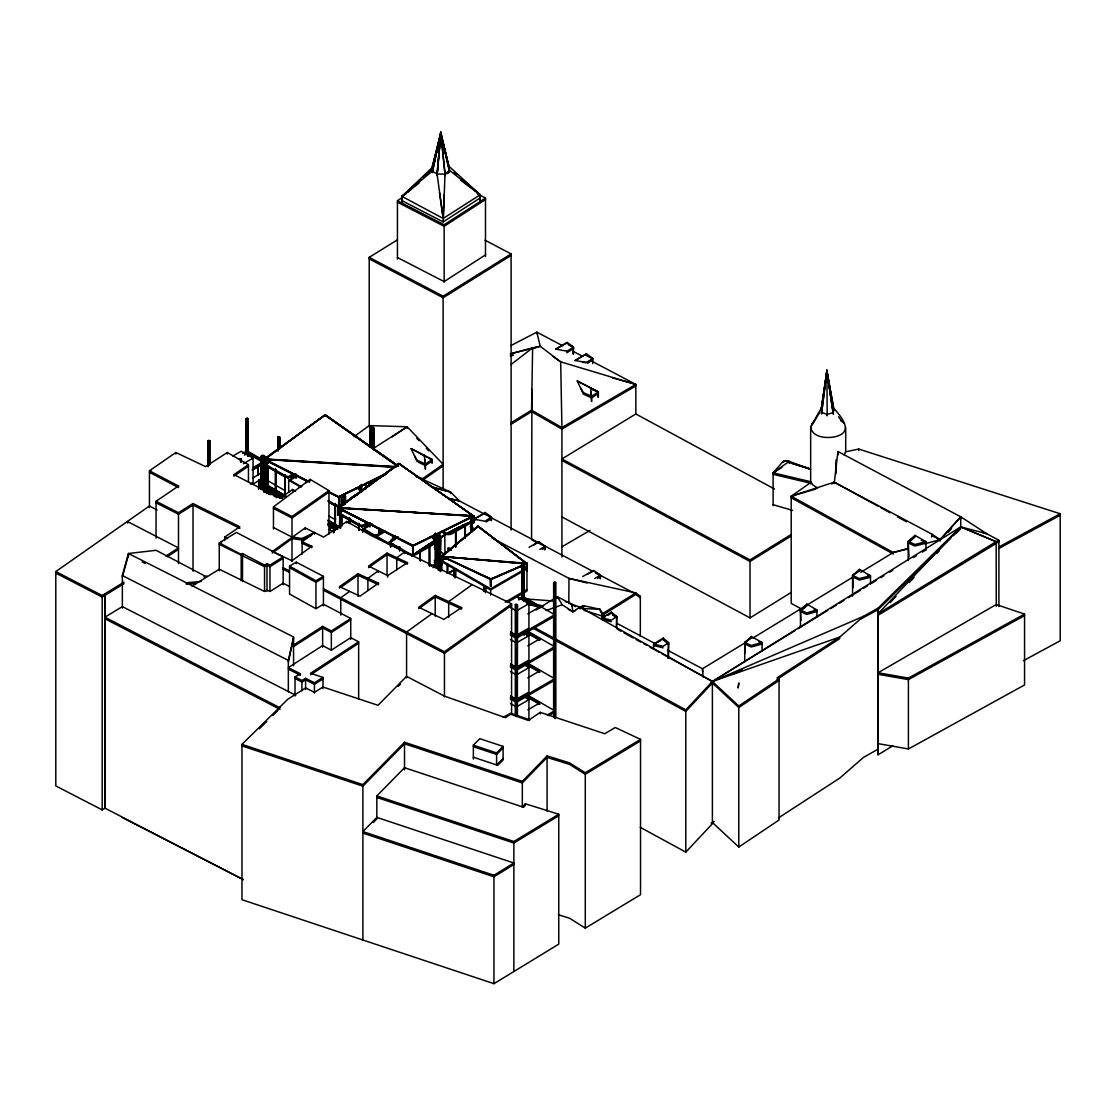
<?xml version="1.0" encoding="UTF-8"?>
<svg xmlns="http://www.w3.org/2000/svg" width="1116" height="1116" viewBox="0 0 1116 1116"><rect width="100%" height="100%" fill="white"/><g stroke="black" fill="none" stroke-linecap="round" stroke-linejoin="round"><path stroke-width="1.5" d="M892.856 745.795L878.083 754.779L878.083 613.744L960.75 526.891L960.778 516.82L837.921 451.492L834.182 483.688M537.354 542.976L531.565 539.67L531.927 389.345M511.114 422.755L531.565 410.172L532.625 347.885L540.214 346.295L560.664 361.835L635.841 384.42L635.841 413.799M260.516 488.738L261.186 456.165L262.957 455.161L264.729 456.207L262.957 457.211L261.186 456.165M261.046 489.478L261.716 455.44M262.302 489.798L262.957 457.211M263.516 491.221L264.213 455.481M263.767 489.91L264.576 457.114L265.455 457.337L264.576 457.114M264.004 492.226L264.576 457.532M264.241 491.919L264.938 457.03M264.604 491.835L265.301 457.128M341.161 505.883L341.37 495.602L343.142 494.597L344.928 495.644L344.23 504.948M341.677 506.622L341.37 495.602M342.975 505.227L343.142 496.648L344.398 496.369M344.481 503.623L345.123 496.467L345.541 501.921M344.746 504.223L344.76 496.55M344.983 503.93L345.123 496.467M345.346 503.846L345.486 496.564M369.703 446.456L370.08 427.595L371.851 426.577L373.637 427.637L373.316 443.066M370.219 447.181L370.61 426.87M371.475 447.502L371.851 428.642L373.637 427.637M372.73 447.223L373.107 428.363M373.051 449.539L373.832 428.46L373.93 449.343M373.414 449.622L373.832 428.46M373.776 449.553L374.195 428.544M436.105 567.04L436.747 536.182L438.518 535.178L440.29 536.224L439.104 569.523M436.593 568.044L436.747 536.182M437.877 568.1L438.518 537.228L439.774 536.949M439.467 570.136L440.136 537.131L441.001 537.354L440.136 537.131M439.578 570.527L439.648 567.095M439.83 570.22L440.499 537.047M440.304 571.643L440.862 537.145M616.297 627.08L616.716 616.646L611.47 612.07L602.012 617.873L602.012 619.394L611.373 621.738M443.191 221.945L445.019 174.096L440.792 132.316L431.906 169.339L426.912 174.096M667.94 658.342L668.568 642.677L663.225 638.115L653.585 644.016L653.585 649.205M447.265 173.719L449.511 171.836L449.05 166.34L440.792 133.836L431.906 167.805L401.983 196.402L443.191 218.457L444.21 194.463M491.249 520.6L491.431 517.126L485.251 512.509L473.812 519.149L484.944 521.214L491.431 517.126L484.079 513.695L477.592 517.336M544.803 549.686L544.985 546.24L538.902 541.623L529.054 547.328M573.066 353.967L573.457 347.09L567.277 342.473L555.824 349.113L566.97 351.177L573.457 347.09L568.811 344.774M527.282 563.636L441.545 556.549L526.989 563.273L527.282 570.499M600.171 578.59L600.408 575.145L593.81 570.443L582.692 576.526M431.92 462.959L432.171 459.527L411.079 448.604L417.217 461.773M597.981 397.087L598.357 391.869L577.251 380.961L583.417 394.115L591.62 397.868L598.357 393.39M266.487 487.887L266.347 463.768M449.288 169.088L440.792 132.316L437.081 175.533M437.221 173.859L440.792 133.836L448.66 166.242M480.159 200.043L480.159 194.812L449.511 170.302L440.792 133.836L437.081 174.012L443.191 218.457L480.159 194.812L449.05 166.34L449.05 167.86M479.671 200.029L480.159 194.812L462.01 179.09M275.429 493.537L275.429 469.25M833.303 412.655L833.75 408.33L826.886 370.303L821.278 409.767L826.886 371.823L833.75 409.865L826.886 371.823L821.278 408.247L821.571 413.994L826.886 370.303L833.303 414.189L826.886 371.823L821.571 412.474L827.179 414.343L833.303 412.655L826.886 371.823M338.413 508.31L412.599 546.059L412.948 545.403L338.204 507.71L473.658 516.345L399.123 463.503L338.036 508.101L399.123 464.116M398.705 463.503L473.756 516.164L412.753 546.045L337.939 508.157L473.7 515.704L473.728 522.999L473.812 516.01L412.948 545.403M439.857 138.886L440.792 132.316L449.511 170.302L445.019 174.096L437.081 174.012L432.185 171.194L431.906 167.805M445.019 174.096L440.792 133.836L440.095 138.775L440.792 133.836L449.511 171.836L445.019 174.096L445.019 175.617M490.984 579.26L441.615 556.284L490.914 579.106L490.984 586.123M441.099 135.678L440.792 132.316L432.185 172.715L440.792 133.836L431.906 169.339L423.173 177.235M288.346 691.906L288.346 660.435L293.564 636.971L128.424 553.494L122.355 575.507L122.355 608.122M288.346 661.955L293.564 638.505M507.292 602.417L526.947 591.075L526.989 563.273L490.482 579.595L490.817 578.925L441.978 556.061M833.75 408.33C843.194 418.667 853.935 432.827 834.224 436.942C825.854 438.462 811.904 437.305 810.662 426.689L821.278 408.247M440.792 133.836L432.185 171.194L401.983 196.402L401.983 202.191M385.731 474.426L338.594 497.108L388.507 472.249M328.006 491.765L338.692 496.634M441.587 556.103L490.677 579.581L527.212 563.789L477.885 525.999L441.587 556.103L442.145 563.259M477.885 525.999L527.115 563.971L441.755 556.619M435.728 538.665L435.659 563.022L435.477 533.35M122.355 577.042L128.424 555.015M268.607 462.205L266.529 460.755M285.682 496.229L258.619 480.591L262.288 477.885L258.591 480.494L261.325 478.931M280.521 498.099L265.706 489.547L265.706 488.25L267.059 488.124M448.548 548.096L451.464 549.602M264.492 459.541L325.202 414.734L396.738 465.553M266.64 460.755L269.43 462.024L264.743 464.507M290.788 476.141L287.551 478.039L291.764 474.719M337.953 506.957L342.417 503.902M338.608 513.43L343.268 510.556L339.013 513.486M342.905 510.347L338.832 513.304M361.375 526.571L365.853 523.516M389.149 542.418C389.289 543.883 395.803 537.41 398.077 537.047M396.389 537.591L393.836 539.935M412.139 556.145L420.858 550.188M412.278 555.768L420.579 549.769L416.101 552.797L419.379 551.304M346.434 501.126L351.121 498.713M420.579 549.769L437.388 538.791M396.557 465.581L324.826 414.943L398.426 466.097M354.916 495.49L363.649 490.036M424.596 547.049L429.074 544.12M433.078 541.553L437.556 538.805M844.198 454.965L845.537 451.799L858.776 449.078L1060.2 513.751L1060.2 640.765L1023.428 660.686M441.559 536.447L446.233 534.09L441.992 536.894M477.843 526.445L526.947 563.943L441.769 556.34M527.212 563.482L490.384 579.106L490.426 586.249M458.62 527.282L458.955 527.91L458.62 527.282L446.065 533.894M450.473 532.206C448.66 532.011 456.416 528.719 458.802 527.296M339.027 497.29L327.964 491.152M473.505 515.69L412.599 546.059M467.018 523.404C451.757 531.23 481.149 516.429 468.846 523.209M462.861 525.231L463.196 525.859L458.941 527.91M328.076 523.892L335.33 527.98L335.344 503.609L335.163 528.035A5.134 2.957 0 0 0 338.05 528.845M931.511 536.963L932.167 534.299L834.182 482.168L791.202 496.215L791.202 603.435L801.679 609.057M811.96 425.154L819.59 412.571M662.039 639.859L663.225 638.115L663.225 639.635L668.568 642.677L668.568 658.273M207.813 466.223L207.813 440.946L208.845 440.36L209.878 440.946L209.878 464.535M209.878 440.946L207.813 440.946M246.092 450.85L248.157 450.85L246.092 450.85L246.092 418.849L247.124 418.263L248.157 418.849L248.157 455.914M248.157 418.849L246.092 418.849M277.772 450.613L277.772 437.137L278.805 436.551L279.823 437.137L279.823 447.251M257.963 466.293L258.103 474.858L258.228 466.293M279.53 447.669L279.823 437.137M265.608 461.145L265.608 488.194L281.999 497.666M266.822 493.37L266.487 460.852L266.515 493.439M258.591 488.878L258.828 480.229L285.794 495.867M265.608 488.194L266.04 461.034M274.424 489.478L274.327 496.508M284.845 474.649L284.845 495.671M282.348 494.053L282.348 497.555M339.18 503.818L339.18 496.955M329.806 521.563L329.806 529.947M339.529 526.822L339.78 509.775L339.962 526.919M338.022 508.338L338.204 515.062L337.995 507.696L398.886 463.531M340.254 528.161L340.506 512.397L340.743 528.161M335.344 527.896L335.344 503.609M349.266 518.117L349.336 523.432M358.766 530.365L358.934 523.39L359.185 528.733M390.419 541.497L390.488 546.798M399.5 550.648L399.668 546.938L399.835 550.648M412.571 545.85L412.78 552.783L413.101 545.724M419.923 559.172L420.09 550.258L420.341 560.818M429.269 544.971L429.339 565.896M444.726 531.76L444.977 554.457M435.142 549.156L435.142 533.35M455.9 529.723L455.9 545.543M440.973 556.019L441.155 564.515L441.155 555.908M464.912 536.545L465.149 524.255L465.386 536.545M470.952 518.187L470.952 532.067M472.166 517.922L472.166 531.439M438.476 570.164L438.476 566.607L438.351 570.136M440.973 564.403L441.28 555.949M454.17 569.732L454.226 576.512M483.688 591.55L483.688 586.5L484.707 585.914L485.739 586.5L485.739 591.55M485.739 586.5L483.688 586.5M524.018 596.404L521.967 596.404L521.967 564.403L522.986 563.803L524.018 564.403L524.018 601.468M523.711 600.199L524.018 564.403M526.724 563.51L526.724 570.625M515.369 714.282L515.369 604.788L516.387 604.202L517.419 604.788L517.419 715.97M521.967 596.404L522.986 595.818M517.113 716.388L517.419 604.788M555.391 614.274L555.391 615.111L553.634 614.693L553.634 582.692L554.666 582.092L555.698 582.692L555.698 717.462M555.698 582.692L553.634 582.692M517.419 636.804L515.662 637.222L516.387 636.204M517.419 668.805L515.662 669.223L516.387 668.205M555.391 646.29L554.666 647.294L553.941 646.29M517.419 700.806L515.662 701.225L516.387 700.22M555.391 678.291L554.666 679.309L553.941 678.291M555.391 710.292L554.666 711.31L553.941 710.292M373.469 428.544L374.348 428.767M345.639 496.773L344.621 496.76M264.38 490.887L266.347 488.334M264.408 491.054L266.389 488.501M264.659 490.998L266.64 488.445M265.12 491.319L267.101 488.766M265.469 491.668L267.449 489.115M265.51 491.835L267.491 489.268M773.109 505.729L773.109 472.821L783.669 460.782L789.179 461.396L810.565 469.139M777.336 469.529L773.109 474.342L810.272 483.116M925.052 543.785L940.091 539.656L960.778 516.82L986.572 533.643L998.904 540.256L998.904 606.406M940.091 541.176L940.091 539.656L960.778 516.945M948.14 532.346L951.585 528.565M640.263 827.333L685.796 852.122L685.796 709.86L712.399 681.485L863.533 616.339L878.055 608.164L960.75 526.891L986.572 533.643L983.336 533.002M685.796 852.122L712.399 823.734L712.399 681.485L579.846 607.09L571.824 604.286L557.303 596.655L535.987 610.02M890.066 602.682L896.05 596.39M909.233 582.538L914.032 577.502M936.784 553.592L939.184 551.067M955.952 533.448L960.75 528.412L953.343 535.694M373.344 822.464L376.831 818.921L376.831 795.917L404.522 767.71L522.33 806.84L525.371 803.799L558.753 814.234L558.753 944.136L493.956 983.684L241.977 899.705L241.977 744.358L287.844 699.202L305.603 687.958L314.447 692.325L322.984 687.024L377.989 705.298L406.573 676.38L444.447 696.119L505.436 717.686L510.779 714.212L528.273 720.42L540.284 712.343L604.76 733.728L615.251 727.506L640.528 739.364L640.528 894.711L585.286 928.135L585.286 772.774L569.579 762.87L547.077 755.895L522.33 781.395L522.33 807.287M811.96 423.634L814.429 421.095M522.33 781.395L404.522 742.252L362.895 784.646L362.895 940.007M398.231 686.34L400.616 683.927M484.079 513.695L485.251 512.509L485.251 514.044M473.365 759.117L473.365 745.167L479.852 738.68L503.079 746.409L503.079 759.968L497.68 765.381M496.592 765.116L496.592 752.909L503.079 746.409M503.079 747.943L496.592 754.43L473.365 746.702M503.079 758.448L496.592 764.934L473.365 757.206M523.334 807.356L525.371 805.32L525.371 803.799M259.331 728.79L266.766 721.466M272.974 715.37L277.926 710.487M950.874 538.121L878.055 609.685L860.352 619.227M408.205 191.966L410.702 189.594M802.99 609.21L806.798 605.653L806.798 604.119L816.926 609.95L816.926 616.897M420.676 179.481L401.983 196.402L402.444 201.591M913.892 537.912L908.187 542.906L914.939 546.017L925.987 543.213M712.399 822.506L738.792 847.044L779.052 819.995L779.052 678.96L777.071 677.817L839.776 637.055L863.533 616.339M441.671 556.479L478.262 526.222L441.545 556.242L441.587 563.399M441.866 556.661L478.262 526.222M335.776 527.073L335.414 527.798M334.995 527.938L336.265 527.129M335.33 527.98L336.181 527.282M419.058 183.01L401.983 196.402L406.238 193.682M510.975 364.569L532.625 347.885L535.666 347.857M273.462 529.026L273.462 506.901L310.15 479.364L328.955 490.608L328.955 534.104M314.447 534.076L314.447 532.513L302.115 541.79L311.796 546.268L311.796 547.789M831.615 484.079L834.182 482.168L877.901 506.106M353.939 436.747L369.215 425.573L407.131 426.772L443.136 464.284L422.671 478.68L416.129 476.546M272.206 553.118L294.638 536.782M311.796 546.268L292.001 560.748L272.206 551.597L305.198 527.938L323.682 537.117L346.783 521.493L371.196 535.596L511.574 603.812L511.574 713.208M265.399 458.076L325.161 414.943L264.548 459.387M264.45 459.15L325.161 414.943M337.967 508.143L399.082 463.712L338.232 508.296M432.004 613.66L406.573 632.047L406.573 677.9M472.166 584.644L448.688 601.608L448.688 617.246M339.515 588.174L339.515 586.653L357.999 573.694L378.464 583.222L359.98 596.181L349.643 591.368L340.757 597.744L340.757 615.097M435.212 595.386L418.709 607.202L443.791 619.394L461.605 607.578L435.212 595.386L435.212 616.227M418.709 608.722L435.212 596.907L461.605 609.099L461.605 607.578M444.447 696.928L444.447 651.772L511.574 603.812M511.574 605.332L444.447 653.306L323.431 590.225M810.272 481.596L773.109 472.821L789.179 461.396L789.179 462.931M328.955 490.608L292.001 516.527L292.001 561.432M328.955 492.142L292.001 518.047L273.462 508.422M424.038 479.252L443.136 465.804M248.45 482.056L248.45 464.688L227.329 452.496L205.539 466.6L175.854 452.496L149.446 470.785L149.446 507.515M387.043 553.118L368.559 566.077L387.698 575.605L407.493 562.645L387.043 553.118L387.043 575.689M368.559 567.598L387.043 554.652L407.493 564.166L407.493 562.645M340.938 587.183L357.999 575.228L378.464 584.742L378.464 583.222M123.988 582.12L105.002 593.796L105.002 808.165L102.198 809.895L55.8 785.929L55.8 571.559L149.446 505.994L157.091 509.998M295.573 491.207L292.657 489.464L280.116 498.224L233.928 474.607L233.928 476.127L248.45 466.223M817.596 488.055L812.978 485.083L811.123 482.265L791.202 496.215L893.288 552.49L908.34 548.863M806.798 605.653L800.465 610.061L800.465 627.443M264.687 464.661L269.165 461.605M264.785 464.898L269.347 461.787M267.966 463.154L265.106 464.702M287.468 477.801L291.932 474.746M287.956 478.094L292.113 474.928M338.357 506.999L342.598 504.083M338.218 507.375L342.696 504.32M338.399 507.389L341.217 505.436M361.793 526.626L366.034 523.697M361.877 526.864L364.709 524.911M361.821 527.017L364.653 525.064M389.512 542.627L393.753 539.712M411.86 555.726L416.338 552.671M411.957 555.963L414.789 554.01M393.432 539.893L397.673 536.991M395.022 539.112L397.854 537.173M777.071 679.351L839.776 638.575M778.48 817.888L839.776 778.089L863.533 757.359L878.055 749.185L878.055 608.164L878.083 615.279L996.295 543.366M233.928 474.607L248.45 464.688M749.994 638.938L744.721 642.537L744.721 661.704M156.045 537.996L156.045 501.279L178.49 486.032L149.446 470.785M224.679 540.562L224.679 537.089L239.87 526.808L193.012 503.553L178.49 512.704L178.49 563.594M391.563 437.277L407.131 426.772L407.131 428.293M346.699 501.544L351.177 498.559M420.355 549.895L424.819 546.91M425.001 547.091L420.788 550.341M420.62 550.314L425.098 547.328M738.792 847.044L738.792 706.01L779.052 678.96M779.052 680.495L738.792 707.544L712.399 683.006L685.796 711.394L532.485 627.959M568.323 609.392L572.913 611.735L579.846 607.09L579.846 608.611M432.171 461.048L425.433 465.525L418.598 462.401M668.568 642.677L663.113 646.303L653.585 644.016L656.599 643.039M354.986 495.323L350.731 498.113L355.153 495.351M354.009 496.704L350.759 498.517L355.334 495.532M424.68 547.286L429.255 544.301M424.861 547.468L429.339 544.538M581.045 607.355L583.598 605.667L600.073 609.308L604.677 616.855L583.989 610.312M288.346 669.126L300.385 675.278L300.385 673.757L288.346 667.605L322.622 645.592L331.34 650.168L350.745 637.668L358.655 641.784L310.541 673.297L322.984 677.44L322.984 688.558M310.541 674.817L358.655 643.318M913.669 537.814L908.187 541.372L908.187 560.497M480.159 197.937L443.191 221.889L401.983 200.671M397.435 259.038L397.435 200.685L401.704 197.923M444.154 282.167L444.154 224.776L485.488 198.048L477.955 194.17M485.488 199.569L444.154 226.297L397.435 202.205M485.488 254.88L444.154 281.609L397.435 257.517M165.907 556.033L178.49 547.9L127.67 521.618L127.67 523.139M167.302 556.647L178.49 549.421M858.092 571.838L852.568 575.41L852.568 596.153M373.581 448.339L407.131 426.772M331.34 650.084L331.34 630.972L350.745 618.473L350.745 639.315M293.564 645.048L322.622 626.397L331.34 630.972M293.564 646.569L322.622 627.917L331.34 632.493L350.675 619.952M264.548 591.229L264.548 565.128L266.989 563.566L269.96 565.128L283.157 556.828L236.439 532.444L219.252 542.878L219.252 570.764M252.342 469.85L262.399 463.461M252.383 470.003L262.288 463.698M252.495 470.115L262.399 463.81M252.495 478.318L262.399 472.012M263.627 485.669L266.082 484.218M263.627 486.967L266.082 485.404M355 495.727L359.24 493.021M355.181 495.909L359.422 493.202M355.362 495.936L358.18 494.123M428.837 544.259L433.315 541.413M428.921 544.496L433.496 541.595M429.102 544.678L433.58 541.846M241.182 580.487L241.182 554.387L242.507 553.55L264.548 565.128M102.198 809.895L102.198 595.525L104.974 593.782L105.002 808.165M586.249 362.547L592.722 358.459L586.542 353.842L575.103 360.482L586.249 362.547L583.068 362.393M587.546 363.258L592.722 359.98M539.879 549.463L544.985 546.24L538.902 543.143L538.902 541.623L533.922 545.013M542.432 549.379L544.985 547.761M573.457 348.611L566.97 352.698L566.97 351.177M283.157 558.349L269.96 566.663L266.989 565.101L264.548 566.663L219.252 544.399M486.241 521.925L491.431 518.647M397.366 239.856L369.215 257.35L369.215 427.093M443.136 490.189L443.136 296.214L511.114 253.918L485 240.191M640.333 636.343L640.333 596.418L635.841 592.917L601.552 614.26M878.083 613.744L996.183 541.637L960.75 526.891L711.199 682.281L795.178 630.456M711.199 823.315L714.156 821.474M192.091 586.109L219.252 569.23L264.548 591.494L266.989 589.932L269.96 591.494L283.157 583.18L288.96 586.235M295.015 696.035L295.015 676.938L301.906 680.495L305.603 678.361L314.447 682.727L322.984 677.44M322.984 678.96L314.447 684.248L305.603 679.881L301.906 682.029L295.015 678.458M601.552 615.781L635.841 594.437L640.333 597.953M561.92 516.931L750.022 617.901L750.022 559.911L791.202 534.466M791.202 535.987L750.022 561.446L561.92 460.462M750.022 617.901L791.202 592.443M585.286 772.774L640.528 739.364M123.988 583.64L102.198 597.06L55.8 573.094M511.114 424.275L531.565 411.706L561.92 429.074L635.841 385.941M773.109 472.821L781.884 467.423M798.135 628.643L827.709 610.41M830.667 608.597L836.568 604.956M839.525 603.128L843.961 600.394M848.397 597.66L860.227 590.364M863.184 588.55L867.62 585.816M872.056 583.082L876.492 580.348M880.929 577.614L883.886 575.786M889.787 572.145L892.744 570.332M913.446 557.568L916.403 555.754M922.318 552.099L925.276 550.286M493.956 875.265L513.876 863.003L376.831 817.4L362.895 831.587L493.956 875.265L493.956 983.684M513.876 864.523L493.956 876.785L362.895 833.108M511.114 255.452L443.136 297.749L369.215 258.884M359.589 492.826L362.407 491.082M433.161 541.79L437.402 539.181M433.343 541.985L437.584 539.377M640.528 740.885L585.286 774.309L569.579 764.39L547.077 757.429L522.33 782.916L404.522 743.786L362.895 786.18L241.977 745.879M746.869 641.714L702.494 668.749L667.34 650.098M752.784 638.101L853.363 576.819M860.757 572.313L893.288 552.49L908.34 548.361M558.753 814.234L513.876 841.52L376.831 795.917M558.753 815.754L513.876 843.04L376.831 797.438M289.56 593.963L289.56 566.161L296.228 562.157L323.417 576.33L323.417 605.876M315.954 608.597L315.954 580.794L323.417 576.33M594.716 578.52L600.408 575.145L600.408 578.576M597.562 578.353L600.408 576.665M295.015 676.938L300.385 673.757M591.675 361.096L635.841 384.42L561.92 427.554L561.92 557.037M561.92 546.798L590.015 530.407M607.634 615.46L610.299 613.898M657.952 642.244L660.672 640.654M473.812 520.67L476.671 519.024M151.427 471.175L149.446 472.319L176.956 486.757M232.826 456.067L241.182 451.241L253.067 458.09L253.067 482.475L250.277 484.093M242.702 453.403L247.124 450.85L262.204 459.569M244.446 453.542L247.459 451.813L260.949 459.597M244.446 455.063L247.459 453.333L260.949 461.131M243.316 463.726L253.067 458.09M253.444 467.395L262.455 462.205M269.04 466.404L268.245 466.865L268.245 487.441M269.04 466.781L268.245 467.241L284.747 476.769L285.529 476.309L273.532 469.376M252.3 484.442L261.13 479.35M284.747 476.379L285.529 475.932M295.308 473.951L292.336 475.667A5.134 2.957 0 0 1 285.068 475.667L267.91 465.749A5.134 2.957 0 0 1 267.91 461.564M295.308 474.858L292.336 476.574A5.134 2.957 0 0 1 285.068 476.574L267.91 466.669A5.134 2.957 0 0 1 266.975 463.224M288.695 492.323L288.695 480.201L297.274 475.235M297.219 476.044L290.021 480.201L301.571 486.869M268.551 493.942L271.718 492.114M268.816 493.956L271.83 492.226M285.529 490.022L284.747 490.482L268.245 480.954M299.255 487.441L302.227 485.725M334.898 505.339L335.958 505.046M335.693 518.982L334.898 519.442L328.899 515.983M342.947 515.173L342.152 515.634L342.152 525.915M342.947 515.55L342.152 516.01L358.655 525.538M334.898 525.915L335.693 525.455M369.215 522.72L366.243 524.436A5.134 2.957 0 0 1 358.989 524.436L341.831 514.532A5.134 2.957 0 0 1 341.831 510.333M369.215 523.627L366.243 525.343A5.134 2.957 0 0 1 358.989 525.343L341.831 515.439A5.134 2.957 0 0 1 340.394 512.886M362.616 532.43L362.616 528.97L369.773 524.841M372.577 523.976L363.942 528.97L375.492 535.638L384.127 530.644M375.492 536.391L384.071 531.439M385.452 531.411L376.803 536.391L388.354 543.06L391.242 541.399M394.952 537.577L391.981 539.293A5.134 2.957 0 0 0 391.981 543.478L409.14 553.396A5.134 2.957 0 0 0 416.408 553.396L434.222 543.101A5.134 2.957 0 0 0 434.222 538.916L429.939 536.433M391.214 542.181L388.354 543.827L362.616 528.97M392.316 544.594L393.111 544.134M393.111 544.51L392.316 544.971L408.819 554.499M434.361 547.37L436.998 545.85M431.25 566.3L434.222 564.598A5.134 2.957 0 0 0 435.17 561.153L434.222 560.399L436.649 561.794M440.876 560.748L445.396 558.139M446.163 558.07L441.81 560.595L490.649 588.788L526.947 567.835L523.99 566.119M433.859 566.244L436.872 564.515M432.869 567.667L437.388 565.059M434.584 567.514L437.598 565.77M436.105 567.904L441.95 564.529M436.147 568.058L442.062 564.64M447.879 564.319L447.098 564.78L447.098 573.359M448.046 573.206L455.412 568.867M448.088 573.359L455.802 568.895L455.802 575.758M448.2 573.471L455.677 569.146M526.947 568.979L490.649 589.932L441.81 561.739M505.171 602.124L526.947 589.555M518.577 598.957L522.986 596.404L554.666 614.693L517.866 635.953M518.814 599.962L523.32 597.367L539.823 606.881L539.823 608.415L523.32 598.887L523.32 597.367M517.782 610.075L528.928 603.644L528.928 628.029L517.782 634.474M527.812 613.814L539.823 606.881M524.046 633.525L526.947 631.837L526.947 636.413M517.866 637.473L554.666 616.227M524.046 634.669L526.947 632.981M517.782 642.091L528.928 635.66L528.928 660.044L517.782 666.475M527.812 645.829L539.823 638.896L539.823 640.417L526.32 632.619M517.866 667.954L554.666 646.708L527.519 631.028M517.866 669.474L554.666 648.229M517.782 674.092L528.928 667.661L528.928 692.046L517.782 698.476M527.812 677.831L539.823 670.897L526.32 663.099M517.866 699.955L554.666 678.709L527.519 663.03M517.866 701.49L554.666 680.23M517.782 706.107L528.928 699.662L528.928 720.573M527.812 709.846L539.823 702.913L527.812 695.979M547.3 714.965L554.666 710.711L527.519 695.045M548.779 715.635L554.666 712.245M441.629 536.684L446.233 534.09M441.81 536.88L446.302 534.341M1024.558 614.079L996.183 604.551L878.055 672.753L908.41 678.096L1024.558 614.079L1024.558 684.959L908.41 748.976L878.055 743.633M1024.558 615.6L908.41 679.616L878.055 674.287M503.204 717.281L510.584 713.264L529.988 719.848M998.904 546.952L1060.2 513.751M998.904 548.472L1060.2 515.285M445.8 534.048L450.306 531.607M445.87 534.299L450.487 531.788M446.051 534.48L450.543 532.039M587.114 574.349L592.805 571.336M510.779 345.639L536.852 332.149L562.743 345.821M450.111 532.011L454.728 529.598M450.292 532.192L454.798 529.849M998.904 540.256L996.183 541.637L996.295 606.267M996.183 543.157L998.904 541.776M454.351 529.807L458.969 527.477M454.519 530.002L459.039 527.742M387.14 473.017L338.539 496.955L385.829 474.244M338.622 497.094L387.322 473.226M412.948 546.059L473.658 516.345M575.103 360.482L586.542 353.842L586.542 355.376L585.37 355.028L592.722 358.459L592.722 363.649M273.462 527.505L292.001 537.117L302.115 538.47L314.447 532.513M311.364 535.527L302.115 539.991L292.001 538.61M458.536 527.45L463.042 525.245M458.592 527.701L463.224 525.441M458.76 527.896L463.28 525.692M555.824 349.113L567.277 342.473L567.277 344.007M473.812 519.149L476.337 517.936M462.777 525.399L467.297 523.251M462.833 525.664L471.705 521.465M468.664 523.195L471.677 521.883M579.009 607.774L583.598 605.667L583.598 607.188M557.303 598.19L557.303 596.655L562.227 604.746L572.913 611.735L575.689 610.494M490.44 579.385L527.157 563.524L527.184 570.625M733.086 674.092L742.628 669.977M546.115 610.55L562.227 604.746M662.123 653.85L712.399 681.485L839.776 637.055M510.347 356.116L513.416 355.209L510.682 353.772M604.97 617.009L602.012 617.873L611.373 620.217L616.716 616.646L612.782 614.358M815.991 488.989L791.202 496.215L794.466 495.574M816.926 611.47L806.715 614.428L800.465 611.582M762.075 644.016L751.347 646.987L744.721 644.058M870.508 577.293L859.376 580.069L852.568 576.93M277.772 437.137L279.53 437.556M240.526 458.648L239.494 459.234L241.544 459.234L240.526 458.648L240.526 462.01M285.794 496.215L258.619 480.591M339.097 503.958L338.859 496.773L338.622 503.958M338.204 508.199L338.204 515.062M473.254 515.871L473.254 522.999M473.728 516.15L398.942 463.517M448.409 547.914L448.409 551.471M521.967 564.403L523.711 564.822M515.369 604.788L517.113 605.207M265.706 489.547L266.78 489.464M201.41 581.422L186.372 582.775L186.372 584.296L196.388 583.389M268.161 493.411L273.434 493.398M268.245 493.593L271.718 493.677M269.877 493.942L275.094 494.053M269.863 494.486L275.094 494.611M579.344 608.373L600.073 609.308L600.073 610.829M264.283 458.927L396.138 466.669M264.255 459.178L396.138 466.823M266.04 459.401L394.394 466.99M264.241 459.457L394.366 467.241M338.176 507.947L473.463 515.941M490.482 578.925L490.887 586.249M518.438 598.357L521.911 598.622M525.385 598.887L553.173 600.98M565.324 601.887L568.797 602.152L572.382 605.667M526.543 602.835L543.631 605.974M528.259 604.677L541.93 607.188M814.08 609.42L816.926 609.95L806.715 612.893L800.465 610.061L806.798 604.119L806.394 605.849L800.465 610.061L800.967 620.44M527.31 603.826L542.306 606.909M758.978 641.826L762.075 642.495L762.075 651.2M635.841 592.917L568.979 578.381L492.017 538.038M447.711 498.294L459.513 500.972L484.037 513.918M128.424 556.982L128.424 553.494L156.114 550.3L204.228 575.647L207.353 576.358M274.564 489.45L274.508 496.55M653.585 645.536L663.113 647.824M447.711 498.043L459.513 500.972L450.571 492.044L416.129 476.379M371.851 428.642L370.08 427.595M341.901 496.341L343.142 496.648M437.263 536.922L438.518 537.228M587.225 582.998L568.979 578.381L568.797 603.672M433.831 487.79L450.571 492.044L450.571 493.565M921.356 540.437L925.987 541.692L925.987 550.383M430.483 486.492L450.571 492.044M867.397 574.907L870.508 575.772L870.508 584.407M612.461 377.864L635.841 384.42M773.109 504.669L792.541 510.403M788.677 462.303L810.356 468.887M558.335 914.743L569.579 918.231L585.286 928.135M937.231 538.763L940.091 539.656L932.167 534.299L932.167 535.82M791.844 463.405L809.798 469.166M473.365 745.167L496.592 752.909M241.977 744.358L362.895 784.646M592.191 389.679L598.357 391.869L598.357 397.045M429.088 458.425L432.171 459.527L432.171 462.987M420.732 454.031L432.171 459.527L425.433 463.991L425.391 469.166L424.457 455.258L424.457 456.779M960.75 526.891L996.295 541.846M612.865 615L616.716 616.646L616.716 628.768M302.115 543.325L310.415 547.147M485.544 514.378L491.431 517.126L491.431 520.586M339.515 586.653L349.643 591.368M569.034 345.039L573.457 347.09L573.457 354.037M595.135 572.592L600.408 575.145L595.846 572.857M931.511 535.443L940.091 539.656M239.87 528.328L193.012 505.088L178.49 514.225L156.045 502.8M588.09 356.144L592.722 358.459M264.464 458.913L309.606 481.875M264.283 459.234L309.146 481.917M327.978 491.459L339.055 497.08M264.297 459.555L307.807 481.554M265.664 460.35L307.611 481.568M329.359 492.575L338.678 497.29M338.176 507.696L413.046 545.585M412.976 545.85L337.995 507.892L337.967 515.006M142.151 561.948L145.206 563.496M156.045 501.279L178.49 512.704M591.522 388.368L598.357 391.869L591.62 396.333L591.578 401.495L590.643 387.601L590.643 389.135M122.355 575.507L288.346 660.435M295.74 695.296L122.355 606.602L104.904 617.204L280.032 707.823M122.355 817.61L243.358 879.52M397.435 200.685L444.154 224.776M55.8 571.559L102.198 595.525M273.462 506.901L292.001 516.527M104.904 618.724L280.032 709.344M104.904 808.11L243.162 879.645M577.251 380.961L590.155 387.67M411.079 448.604L423.954 455.328M444.447 651.772L323.431 588.704M283.157 567.681L288.988 570.722M283.157 569.202L288.988 572.243M350.675 618.431L323.417 604.216L315.954 608.68L289.56 594.047M470.464 526.738L475.081 529.165M268.816 462.08L266.543 460.88L266.64 493.481M224.679 537.089L227.622 538.637M219.252 542.878L241.182 554.387M443.136 296.214L369.215 257.35M573.401 351.442L582.538 356.269M488.627 516.345L592.833 571.35M595.888 572.968L634.195 593.182M637.264 594.8L640.333 596.418M616.911 623.342L655.12 643.611M477.104 193.18L480.159 194.812L460.657 180.192M791.202 497.736L893.288 554.01L893.288 552.49M750.022 559.911L561.92 458.941L635.841 413.98L774.532 489.045M470.129 526.891L473.17 528.524M534.006 627.262L685.796 709.86M880.915 507.752L889.954 512.704M897.487 516.834L906.541 521.786M617.943 629.55L620.984 631.224M624.039 632.912L633.177 637.933M636.218 639.607L640.793 642.119M643.834 643.793L646.889 645.466M649.93 647.14L659.082 652.163M289.56 566.161L315.954 580.794M289.56 567.681L315.954 582.315L323.347 577.823M531.565 410.172L561.92 427.554L560.664 361.835L552.49 356.227M368.001 482.391L370.861 484.037M366.578 482.475L370.861 484.958M441.922 531.16L444.782 532.82A5.134 2.957 0 0 0 452.036 532.82L469.864 522.525A5.134 2.957 0 0 0 469.864 518.34M441.071 531.579L444.782 533.727A5.134 2.957 0 0 0 452.036 533.727L469.864 523.446A5.134 2.957 0 0 0 470.812 520M356.018 487.664L360.315 490.133A5.134 2.957 0 0 1 361.751 491.765M451.422 549.756L448.311 547.956L448.283 551.443M448.311 548.207L451.213 549.881M526.013 599.669L539.586 607.509M439.83 551.443L444.782 554.303M517.043 596.795L528.928 603.644M440.653 555.559L446.414 558.879M440.555 555.67L446.372 559.032M440.513 555.824L446.274 559.144M247.124 452.385L256.178 457.602M259.191 459.346L262.204 461.089M328.076 500.484L335.232 504.613A5.134 2.957 0 0 0 342.486 504.613M329.694 501.795L335.693 505.269L334.898 505.729L328.899 502.256M436.649 563.706L434.222 562.311L435.17 563.05A5.134 2.957 0 0 1 434.222 566.496M328.076 501.405L335.232 505.534A5.134 2.957 0 0 0 341.189 506.078M510.444 607.453L516.387 610.884M288.695 480.201L300.134 486.799M345.946 517.28L357.943 524.213M396.11 546.24L400.602 548.835M526.32 631.098L539.823 638.896M527.519 632.549L538.079 638.645M524.478 633.079L528.928 635.66M328.02 520.168L340.101 527.212M328.02 520.419L340.045 527.366M329.304 521.409L339.836 527.491M284.747 496.955L267.91 487.246A5.134 2.957 0 0 1 266.975 483.8M328.076 521.981L335.177 526.124A5.134 2.957 0 0 0 339.669 526.933M270.714 490.231L281.079 496.215M328.495 523.585L335.902 527.868M282.209 497.401L267.91 489.143A5.134 2.957 0 0 1 266.975 485.711M327.923 524.185L336.823 529.305M330.824 526.236L333.824 527.966M265.469 489.031L281.762 498.447M335.902 529.695L329.178 525.817L335.651 529.584M327.923 525.469L335.33 529.751M510.444 631.837L516.387 635.269M510.361 633.316L516.387 636.804M329.415 529.612L332.429 531.342M510.361 634.837L516.387 638.324M510.444 639.468L516.387 642.9M527.519 664.564L538.079 670.66M526.32 664.634L539.823 672.418M524.478 665.094L528.928 667.661M510.444 663.853L516.387 667.284M510.361 665.317L516.387 668.805M510.361 666.838L516.387 670.325M510.444 671.469L516.387 674.901M526.013 695.7L538.079 702.662M524.813 695.77L539.823 704.433M524.478 697.095L528.928 699.662M510.444 695.854L516.387 699.286M510.361 697.333L516.387 700.806M510.361 698.853L516.387 702.341M510.444 703.471L516.387 706.902M330.838 526.152L333.824 527.91M269.891 491.152L266.543 489.45L280.004 497.317M270.895 491.738L277.368 495.518M329.318 526.138L335.302 529.626M840.627 420.439L844.393 423.606M571.824 605.807L571.824 604.286L575.298 606.685M398.747 463.712L473.658 516.108L338.232 507.64M325.202 414.734L398.37 465.944M324.826 414.943L398.007 466.153M477.955 526.208L526.947 563.636M664.285 640.542L668.568 644.197M454.24 172.352L456.835 174.598M612.782 614.749L615.404 617.036M466.474 183.805L470.199 187.223M477.662 194.058L480.159 196.346M712.399 681.485L738.792 706.01M416.728 438.295L419.128 440.792M426.326 448.297L428.725 450.808M266.78 488.278L265.748 487.692L266.264 489.422M838.59 416.798L841.492 420.969M580.78 388.256L583.417 392.595L591.62 396.333L591.034 392.009M600.84 612.098L603.909 617.12M414.58 455.914L417.217 460.238L425.433 463.991L424.847 459.666M571.824 604.286L572.913 611.735M439.523 192.705L443.191 218.457M703.094 676.994L702.494 668.749L702.717 672.027M853.21 587.602L852.568 575.41L859.473 569.425L870.508 575.772L859.376 578.548L852.568 575.41L859.027 570.876L859.473 569.425L859.473 570.946M908.996 556.926L908.187 541.372L915.036 535.401L925.987 541.692L914.939 544.496L908.187 541.372L914.604 536.88L915.036 535.401L915.036 536.922M745.237 652.93L744.721 642.537L751.319 636.511L762.075 642.495L751.347 645.466L744.721 642.537L750.803 638.101L751.319 636.511L751.319 638.031M826.886 373.776L826.886 370.303L826.928 375.241M878.055 749.185L878.083 754.779M826.886 370.303L827.179 415.863L827.179 414.343M960.778 516.82L960.778 518.48M908.41 678.096L908.41 748.976M858.776 449.078L858.776 450.613M845.705 427.567L845.705 451.771M837.921 451.492L837.921 454.951M835.996 459.904L835.996 473.826M811.123 482.265L811.123 483.8M810.662 426.689L810.662 483.744M789.347 462.987L789.347 461.466L783.669 460.782L783.669 462.303M611.47 612.07L611.47 613.605M555.391 582.273L555.391 718.718M554.666 583.277L554.666 718.048M553.941 582.273L553.941 717.03M553.634 616.381L553.634 646.708M553.634 648.382L553.634 678.709M553.634 680.397L553.634 710.711M553.634 712.399L553.634 717.462M547.077 755.895L547.077 811.137M544.985 546.24L544.985 549.728M540.284 712.343L540.339 713.905M536.852 333.67L536.852 332.149L540.214 346.295L510.207 353.898L532.625 347.885L532.625 349.406M526.947 695.854L526.947 696.998M524.018 631.782L524.018 635.157M522.986 564.989L522.986 600.366M522.26 563.985L522.26 596.823M516.387 605.388L516.387 716.57M515.662 604.37L515.662 716.388M513.876 841.52L513.876 971.422M511.114 253.918L511.114 530.1M490.649 579.078L490.649 586.305M490.649 588.788L490.649 595.079M485.488 198.048L485.488 256.415M485.432 586.081L485.432 592.819M484.707 587.1L484.707 590.462M483.981 586.918L483.981 590.294M473.491 515.829L473.491 523.055M471.915 517.768L471.915 531.593M471.733 531.551L471.733 517.81L471.426 532.067M471.357 518.089L471.357 532.165M471.189 518.047L471.189 532.206M465.316 538.177L465.316 524.297L464.981 538.177M455.733 529.682L455.733 547.035M455.565 529.723L455.565 547.077M455.007 569.355L455.007 577.935M447.879 566.035L447.879 572.899M442.048 556.27L442.048 563.399M441.81 556.214L441.81 570.876M440.792 132.316L440.792 135.789M439.83 532.583L439.83 536.015M438.658 566.705L438.658 570.067M435.31 533.308L435.38 562.938M434.361 534.564L434.361 539.363M434.026 534.383L434.026 540.325M433.231 535.638L433.231 539.07M429.688 544.873L429.688 565.896M429.507 544.831L429.507 565.938M420.09 550.258L420.272 560.916M413.004 545.598L413.004 552.727M412.78 545.543L412.78 552.783M404.731 553.452L404.731 551.932L396.752 557.651L396.752 569.802M404.522 742.252L404.522 769.873M399.668 546.938L399.668 550.69M394.952 535.513L394.952 538.972M392.651 535.917L392.651 539.377M390.837 541.399L390.837 546.798M390.656 541.358L390.656 546.84M389.01 541.916L389.01 542.683M387.698 575.605L387.698 577.125M382.09 529.821L382.09 533.281M379.775 528.482L379.775 533.671M379.524 529.793L379.524 533.462M379.356 529.751L379.356 533.504M379.105 529.891L379.105 533.364M378.24 572.424L378.24 570.904L367.903 578.311L367.903 590.462M376.148 534.494L376.148 535.248M370.177 523.181L370.107 526.752L369.94 523.041M369.773 523.083L369.773 526.752M365.922 483.814L365.922 488.961M361.57 484.581L361.57 491.71M361.389 491.751L361.389 484.539L361.221 491.71A5.134 2.957 0 0 0 360.315 491.054M360.44 485.795L360.44 492.198M360.105 485.6L360.105 490.412M359.324 486.869L359.324 490.287M358.934 523.39L359.101 530.365M358.655 525.162L358.655 528.97M358.655 641.784L358.655 699.09M357.999 573.694L357.999 596.265M349.685 518.019L349.685 523.432M349.517 517.977L349.517 523.474M346.783 521.493L346.783 523.027M340.506 512.397L340.324 528.063M339.78 509.775L339.78 526.975M338.859 496.773L338.859 504.014M335.177 503.567L335.177 527.938M333.851 527.575L333.851 532.583M333.67 527.617L333.67 532.541M333.503 527.575L333.503 532.583M330.127 521.493L330.127 530.016M330.001 521.451L330.001 530.058M322.622 626.397L322.622 647.238M314.447 682.727L314.447 693.148M310.15 479.364L310.15 480.884M305.854 479.713L305.854 483.172M305.603 678.361L305.603 689.479M305.198 527.938L305.198 529.472M302.115 538.47L302.115 554.08M301.906 680.495L301.906 690.916M296.2 474.314L296.27 477.871M296.228 562.157L296.228 563.692M296.019 474.272L296.019 477.732M295.852 474.314L295.782 477.871M293.564 636.971L293.564 665.889M292.657 489.464L292.657 490.984M285.264 474.746L285.264 495.574M285.026 474.607L285.026 495.713M283.157 556.828L283.157 584.714M282.669 494.123L282.669 497.485M282.641 556.424L282.641 557.944M282.474 494.025L282.474 497.596M278.805 437.737L278.805 449.525M278.079 436.719L278.079 451.031M276.168 494.29L276.168 497.722M275.764 469.25L275.764 493.537M275.596 469.208L275.596 493.579M274.745 489.561L274.745 496.257M269.96 565.128L269.96 591.229M266.989 563.566L266.989 591.452M265.873 460.992L265.873 488.348M258.717 480.299L258.717 488.906M258.103 466.265L258.103 474.858M247.85 418.43L247.85 456.332M247.459 451.813L247.459 453.333M247.124 418.263L247.124 454.812M246.399 418.43L246.399 451.269M242.507 553.55L242.507 581.436M241.251 458.815L241.251 462.191M227.329 452.496L227.329 454.031M221.456 541.511L221.456 543.032M209.571 440.527L209.571 464.954M208.845 441.545L208.845 465.121M208.12 440.527L208.12 466.641M204.228 575.647L204.228 577.167M193.012 503.553L193.012 571.28M178.49 486.032L178.49 487.553M175.854 452.496L175.854 454.031M434.222 539.823A5.134 2.957 0 0 1 434.222 544.022L416.408 554.303A5.134 2.957 0 0 1 409.14 554.303L391.981 544.399A5.134 2.957 0 0 1 391.981 540.2M340.882 511.993A5.134 2.957 0 0 1 341.831 511.254M288.081 476.755A4.004 2.316 0 0 1 286.882 476.532M738.792 683.201L738.15 687.763L738.792 683.201M454.491 576.512L454.491 569.662L454.351 576.553"/></g></svg>
